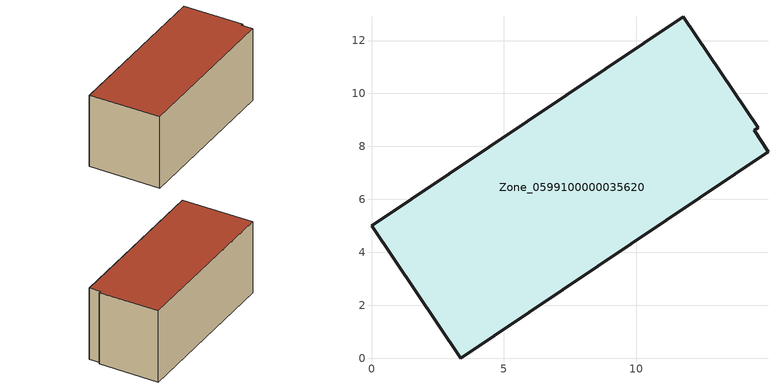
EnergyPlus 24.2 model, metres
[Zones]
Zone_0599100000035620
 floor ground (C_G): 14.6,8.71 14.46,8.61 14.98,7.8 3.37,0 0,5 11.77,12.9 z0
 wall outside (C_F): 14.6,8.71 11.77,12.9 0,5 3.37,0 14.98,7.8 14.46,8.61 14.6,8.71 z0:6.33
 roof outside (C_R): 14.46,8.61 14.6,8.71 11.77,12.9 0,5 3.37,0 14.98,7.8 z6.33
[BUILDING]
Pand.0599100000035620: North Axis=0; Terrain=City; Loads Convergence Tolerance Value=0.04; Temperature Convergence Tolerance Value=0.4; Solar Distribution=FullExterior; Maximum Number of Warmup Days=25; Minimum Number of Warmup Days=1
[Site:Location]
Rotterdam.The.Hague.AP_ZH_NLD Design_Conditions: Latitude=51.96; Longitude=4.45; Time Zone=1; Elevation=-4.5
[SITE:GROUNDTEMPERATURE:BUILDINGSURFACE]
18, 18, 18, 18, 18, 18, 18, 18, 18, 18, 18, 18
[MATERIAL] Thermal Absorptance=0.9; Solar Absorptance=0.7; Visible Absorptance=0.7
Name | Roughness | Thickness | Conductivity | Density | Specific Heat
G.TI.1975-1991 | MediumSmooth | 0.15 | 0.288461 | 540 | 1210
F.TI.1975-1991 | Rough | 0.3 | 0.230769 | 1920 | 840
R.TI.1975-1991 | MediumRough | 0.2 | 0.153846 | 1500 | 1000
[CONSTRUCTION]
C_G: G.TI.1975-1991
C_F: F.TI.1975-1991
C_R: R.TI.1975-1991
[ZONE]
Zone_0599100000035620: Type=1; Multiplier=1; Ceiling Height=Autocalculate; Volume=Autocalculate; Floor Area=autocalculate; Part of Total Floor Area=Yes
[ZONEINFILTRATION:DESIGNFLOWRATE]
Infil_Zone_0599100000035620: Zone or ZoneList or Space or SpaceList=Zone_0599100000035620; Schedule=AlwaysOn; Design Flow Rate Calculation Method=Flow/Area; Flow Rate per Floor Area=0.003; Constant Term Coefficient=1; Temperature Term Coefficient=0; Velocity Term Coefficient=0; Velocity Squared Term Coefficient=0
[HVACTEMPLATE:ZONE:IDEALLOADSAIRSYSTEM]
Zone_0599100000035620: Maximum Heating Supply Air Temperature=50; Minimum Cooling Supply Air Temperature=13; Maximum Heating Supply Air Humidity Ratio=0.0156; Minimum Cooling Supply Air Humidity Ratio=0.0077; Heating Limit=NoLimit; Cooling Limit=NoLimit; Dehumidification Control Type=ConstantSensibleHeatRatio; Cooling Sensible Heat Ratio=0.7; Dehumidification Setpoint=60; Humidification Control Type=None; Humidification Setpoint=30; Outdoor Air Method=None; Outdoor Air Flow Rate per Person=0.00944; Outdoor Air Flow Rate per Zone Floor Area=0; Outdoor Air Flow Rate per Zone=0; Demand Controlled Ventilation Type=None; Outdoor Air Economizer Type=NoEconomizer; Heat Recovery Type=None; Sensible Heat Recovery Effectiveness=0.7; Latent Heat Recovery Effectiveness=0.65
[ZONECONTROL:THERMOSTAT]
ThermostatControl_Zone_0599100000035620: Zone or ZoneList=Zone_0599100000035620; Control Type Schedule=DualSetpointControlType; Control 1=Thermostat_Zone_0599100000035620; Temperature Difference Between Cutout And Setpoint=0
[THERMOSTATSETPOINT:DUALSETPOINT]
Thermostat_Zone_0599100000035620: Heating Setpoint Temperature Schedule=HeatingSetpoint_Zone_0599100000035620; Cooling Setpoint Temperature Schedule=CoolingSetpoint_Zone_0599100000035620
[SCHEDULE:COMPACT]
HeatingSetpoint_Zone_0599100000035620: Through: 12/31, For: AllDays, Until: 24:00, 21
CoolingSetpoint_Zone_0599100000035620: Through: 12/31, For: AllDays, Until: 24:00, 24
DualSetpointControlType: Through: 12/31, For: AllDays, Until: 24:00, 4
AlwaysOn: Through: 12/31, For: AllDays, Until: 24:00, 1
